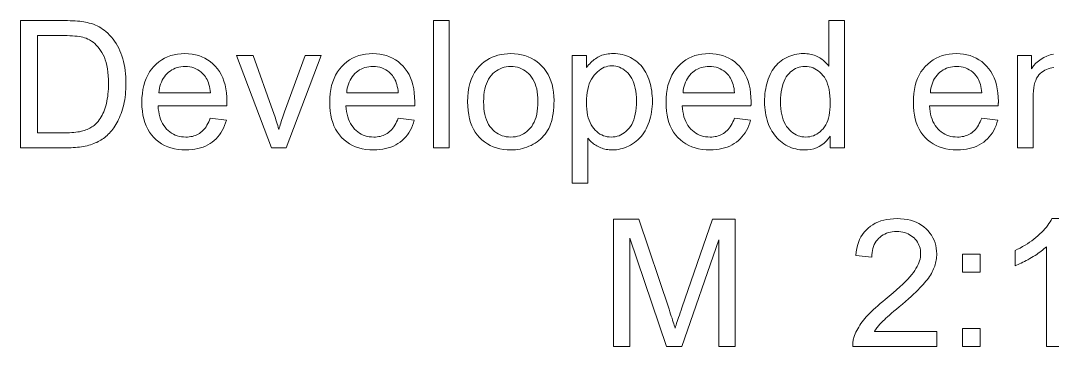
# Model space of a CAD drawing. Extents: x 5 to 409, y 5 to 583.
# Drawn here: x 268.06 to 292.36, y 367.49 to 375.17 of the extents above; entities that cross this region are included whole.
import ezdxf

# ---------------------------------------------------------------- set-up
doc = ezdxf.new("R2010")
doc.units = 0
doc.layers.add('TEXT', color=2, linetype='Continuous', lineweight=25)

msp = doc.modelspace()

# ---------------------------------------------------------------- linework, layer by layer
at = {"layer": 'TEXT', "lineweight": 13}
for points in [[(268.056, 372.172), (268.056, 375.172), (269.089, 375.172), (269.158, 375.172), (269.223, 375.171), (269.284, 375.168), (269.343, 375.165), (269.398, 375.162), (269.449, 375.157), (269.498, 375.151), (269.543, 375.145), (269.585, 375.137), (269.623, 375.129), (269.674, 375.116), (269.723, 375.102), (269.771, 375.085), (269.817, 375.066), (269.862, 375.046), (269.905, 375.023), (269.947, 374.999), (269.987, 374.973), (270.026, 374.945), (270.063, 374.914), (270.11, 374.873), (270.153, 374.83), (270.195, 374.784), (270.234, 374.736), (270.271, 374.686), (270.305, 374.634), (270.337, 374.579), (270.366, 374.522), (270.394, 374.463), (270.418, 374.402), (270.441, 374.339), (270.461, 374.273), (270.478, 374.207), (270.494, 374.138), (270.507, 374.068), (270.517, 373.995), (270.525, 373.921), (270.531, 373.846), (270.535, 373.768), (270.536, 373.689), (270.535, 373.621), (270.533, 373.555), (270.529, 373.491), (270.523, 373.428), (270.516, 373.366), (270.507, 373.307), (270.497, 373.248), (270.485, 373.192), (270.471, 373.137), (270.456, 373.083), (270.44, 373.031), (270.422, 372.981), (270.404, 372.933), (270.385, 372.886), (270.365, 372.842), (270.344, 372.799), (270.322, 372.758), (270.3, 372.719), (270.276, 372.682), (270.252, 372.646), (270.226, 372.612), (270.201, 372.58), (270.175, 372.549), (270.148, 372.519), (270.121, 372.492), (270.093, 372.465), (270.065, 372.44), (270.037, 372.417), (270.008, 372.394), (269.978, 372.374), (269.948, 372.354), (269.917, 372.336), (269.884, 372.319), (269.85, 372.302), (269.815, 372.287), (269.778, 372.272), (269.741, 372.258), (269.702, 372.246), (269.662, 372.234), (269.62, 372.223), (269.578, 372.214), (269.534, 372.205), (269.489, 372.197), (269.442, 372.191), (269.395, 372.185), (269.346, 372.18), (269.296, 372.177), (269.245, 372.174), (269.192, 372.173), (269.138, 372.172)], [(277.784, 372.172), (277.784, 375.172), (278.153, 375.172), (278.153, 372.172)], [(287.126, 372.172), (287.126, 372.447), (287.083, 372.385), (287.036, 372.33), (286.985, 372.282), (286.93, 372.24), (286.871, 372.204), (286.808, 372.175), (286.741, 372.152), (286.671, 372.136), (286.597, 372.126), (286.518, 372.123), (286.467, 372.125), (286.416, 372.129), (286.366, 372.136), (286.317, 372.146), (286.269, 372.159), (286.221, 372.175), (286.175, 372.193), (286.129, 372.215), (286.084, 372.239), (286.04, 372.266), (285.998, 372.296), (285.957, 372.328), (285.919, 372.363), (285.882, 372.399), (285.847, 372.438), (285.814, 372.479), (285.783, 372.523), (285.755, 372.568), (285.728, 372.616), (285.703, 372.667), (285.68, 372.719), (285.66, 372.772), (285.642, 372.828), (285.626, 372.884), (285.613, 372.943), (285.602, 373.002), (285.594, 373.064), (285.588, 373.127), (285.584, 373.191), (285.583, 373.257), (285.584, 373.321), (285.587, 373.385), (285.593, 373.447), (285.6, 373.508), (285.61, 373.567), (285.622, 373.626), (285.636, 373.683), (285.652, 373.739), (285.671, 373.794), (285.692, 373.847), (285.714, 373.899), (285.739, 373.948), (285.766, 373.995), (285.796, 374.039), (285.827, 374.081), (285.861, 374.121), (285.896, 374.158), (285.934, 374.192), (285.975, 374.224), (286.017, 374.253), (286.061, 374.28), (286.106, 374.304), (286.152, 374.325), (286.199, 374.344), (286.247, 374.359), (286.296, 374.372), (286.346, 374.382), (286.397, 374.389), (286.449, 374.393), (286.502, 374.395), (286.541, 374.394), (286.579, 374.391), (286.616, 374.387), (286.652, 374.381), (286.688, 374.374), (286.722, 374.365), (286.756, 374.354), (286.789, 374.342), (286.821, 374.328), (286.852, 374.312), (286.882, 374.295), (286.911, 374.277), (286.939, 374.258), (286.965, 374.237), (286.991, 374.216), (287.015, 374.194), (287.039, 374.171), (287.061, 374.147), (287.082, 374.122), (287.101, 374.096), (287.101, 375.172), (287.468, 375.172), (287.468, 372.172)], [(268.453, 372.526), (269.093, 372.526), (269.151, 372.527), (269.207, 372.529), (269.26, 372.531), (269.31, 372.535), (269.358, 372.54), (269.403, 372.546), (269.446, 372.553), (269.486, 372.562), (269.524, 372.571), (269.559, 372.582), (269.592, 372.593), (269.624, 372.605), (269.654, 372.619), (269.683, 372.633), (269.711, 372.648), (269.737, 372.664), (269.762, 372.681), (269.785, 372.699), (269.807, 372.717), (269.828, 372.737), (269.856, 372.766), (269.882, 372.797), (269.907, 372.831), (269.931, 372.866), (269.954, 372.903), (269.975, 372.942), (269.995, 372.982), (270.014, 373.025), (270.032, 373.07), (270.048, 373.117), (270.063, 373.165), (270.076, 373.216), (270.088, 373.269), (270.098, 373.324), (270.107, 373.38), (270.114, 373.439), (270.12, 373.5), (270.124, 373.563), (270.126, 373.628), (270.127, 373.695), (270.125, 373.787), (270.121, 373.874), (270.113, 373.958), (270.102, 374.036), (270.088, 374.111), (270.071, 374.181), (270.051, 374.247), (270.028, 374.308), (270.002, 374.365), (269.972, 374.418), (269.941, 374.467), (269.908, 374.513), (269.874, 374.555), (269.838, 374.594), (269.801, 374.629), (269.763, 374.661), (269.723, 374.69), (269.682, 374.716), (269.64, 374.738), (269.597, 374.757), (269.563, 374.769), (269.525, 374.779), (269.483, 374.788), (269.438, 374.796), (269.388, 374.803), (269.335, 374.808), (269.278, 374.813), (269.217, 374.816), (269.152, 374.818), (269.083, 374.818), (268.453, 374.818)], [(272.523, 372.872), (272.904, 372.825), (272.884, 372.76), (272.861, 372.698), (272.836, 372.638), (272.807, 372.582), (272.775, 372.529), (272.74, 372.479), (272.702, 372.431), (272.661, 372.387), (272.617, 372.346), (272.57, 372.307), (272.52, 372.272), (272.467, 372.241), (272.412, 372.213), (272.354, 372.189), (272.293, 372.169), (272.229, 372.153), (272.163, 372.14), (272.094, 372.131), (272.022, 372.125), (271.948, 372.123), (271.855, 372.126), (271.765, 372.135), (271.68, 372.15), (271.598, 372.17), (271.521, 372.197), (271.447, 372.229), (271.377, 372.267), (271.311, 372.311), (271.25, 372.361), (271.192, 372.417), (271.139, 372.478), (271.091, 372.544), (271.049, 372.614), (271.013, 372.69), (270.982, 372.77), (270.957, 372.854), (270.938, 372.944), (270.924, 373.038), (270.915, 373.137), (270.913, 373.241), (270.915, 373.348), (270.924, 373.45), (270.938, 373.547), (270.958, 373.64), (270.983, 373.728), (271.014, 373.81), (271.051, 373.888), (271.093, 373.961), (271.141, 374.029), (271.195, 374.092), (271.253, 374.149), (271.315, 374.201), (271.379, 374.246), (271.448, 374.286), (271.519, 374.319), (271.594, 374.346), (271.673, 374.367), (271.754, 374.383), (271.839, 374.392), (271.928, 374.395), (272.013, 374.392), (272.095, 374.383), (272.175, 374.368), (272.251, 374.347), (272.324, 374.32), (272.393, 374.288), (272.46, 374.249), (272.523, 374.205), (272.583, 374.154), (272.64, 374.098), (272.692, 374.036), (272.739, 373.97), (272.781, 373.898), (272.816, 373.822), (272.847, 373.741), (272.872, 373.655), (272.891, 373.564), (272.905, 373.469), (272.913, 373.368), (272.916, 373.263), (272.916, 373.256), (272.916, 373.249), (272.916, 373.24), (272.916, 373.232), (272.915, 373.222), (272.915, 373.212), (272.915, 373.201), (272.915, 373.19), (272.914, 373.178), (272.914, 373.165), (271.293, 373.165), (271.299, 373.095), (271.308, 373.028), (271.32, 372.965), (271.335, 372.905), (271.354, 372.849), (271.376, 372.795), (271.401, 372.746), (271.429, 372.699), (271.461, 372.656), (271.496, 372.616), (271.533, 372.58), (271.572, 372.548), (271.613, 372.519), (271.656, 372.495), (271.7, 372.474), (271.747, 372.457), (271.795, 372.443), (271.845, 372.434), (271.896, 372.428), (271.95, 372.426), (271.99, 372.427), (272.029, 372.43), (272.066, 372.436), (272.103, 372.443), (272.138, 372.453), (272.172, 372.464), (272.205, 372.478), (272.236, 372.494), (272.267, 372.512), (272.296, 372.532), (272.324, 372.555), (272.351, 372.58), (272.376, 372.608), (272.401, 372.638), (272.424, 372.671), (272.446, 372.706), (272.467, 372.744), (272.487, 372.784), (272.506, 372.827)], [(276.949, 372.872), (277.33, 372.825), (277.31, 372.76), (277.288, 372.698), (277.262, 372.638), (277.233, 372.582), (277.202, 372.529), (277.167, 372.479), (277.129, 372.431), (277.088, 372.387), (277.044, 372.346), (276.996, 372.307), (276.946, 372.272), (276.894, 372.241), (276.838, 372.213), (276.78, 372.189), (276.719, 372.169), (276.656, 372.153), (276.589, 372.14), (276.52, 372.131), (276.449, 372.125), (276.374, 372.123), (276.281, 372.126), (276.191, 372.135), (276.106, 372.15), (276.024, 372.17), (275.947, 372.197), (275.873, 372.229), (275.804, 372.267), (275.738, 372.311), (275.676, 372.361), (275.618, 372.417), (275.565, 372.478), (275.518, 372.544), (275.476, 372.614), (275.439, 372.69), (275.409, 372.77), (275.384, 372.854), (275.364, 372.944), (275.35, 373.038), (275.342, 373.137), (275.339, 373.241), (275.342, 373.348), (275.35, 373.45), (275.364, 373.547), (275.384, 373.64), (275.409, 373.728), (275.441, 373.81), (275.477, 373.888), (275.52, 373.961), (275.568, 374.029), (275.621, 374.092), (275.679, 374.149), (275.741, 374.201), (275.806, 374.246), (275.874, 374.286), (275.946, 374.319), (276.021, 374.346), (276.099, 374.367), (276.18, 374.383), (276.265, 374.392), (276.354, 374.395), (276.439, 374.392), (276.522, 374.383), (276.601, 374.368), (276.677, 374.347), (276.75, 374.32), (276.819, 374.288), (276.886, 374.249), (276.949, 374.205), (277.009, 374.154), (277.066, 374.098), (277.118, 374.036), (277.165, 373.97), (277.207, 373.898), (277.243, 373.822), (277.273, 373.741), (277.298, 373.655), (277.317, 373.564), (277.331, 373.469), (277.339, 373.368), (277.342, 373.263), (277.342, 373.256), (277.342, 373.249), (277.342, 373.24), (277.342, 373.232), (277.342, 373.222), (277.342, 373.212), (277.341, 373.201), (277.341, 373.19), (277.341, 373.178), (277.34, 373.165), (275.719, 373.165), (275.725, 373.095), (275.734, 373.028), (275.746, 372.965), (275.762, 372.905), (275.78, 372.849), (275.802, 372.795), (275.827, 372.746), (275.856, 372.699), (275.887, 372.656), (275.922, 372.616), (275.959, 372.58), (275.999, 372.548), (276.039, 372.519), (276.082, 372.495), (276.127, 372.474), (276.173, 372.457), (276.221, 372.443), (276.271, 372.434), (276.323, 372.428), (276.376, 372.426), (276.416, 372.427), (276.455, 372.43), (276.493, 372.436), (276.529, 372.443), (276.564, 372.453), (276.598, 372.464), (276.631, 372.478), (276.663, 372.494), (276.693, 372.512), (276.722, 372.532), (276.75, 372.555), (276.777, 372.58), (276.803, 372.608), (276.827, 372.638), (276.851, 372.671), (276.873, 372.706), (276.894, 372.744), (276.913, 372.784), (276.932, 372.827)], [(278.586, 373.259), (278.59, 373.377), (278.6, 373.488), (278.617, 373.593), (278.64, 373.692), (278.67, 373.784), (278.707, 373.871), (278.751, 373.951), (278.801, 374.024), (278.858, 374.092), (278.922, 374.153), (278.979, 374.199), (279.039, 374.24), (279.101, 374.276), (279.166, 374.308), (279.233, 374.334), (279.303, 374.356), (279.375, 374.373), (279.449, 374.385), (279.526, 374.392), (279.606, 374.395), (279.694, 374.392), (279.778, 374.383), (279.86, 374.368), (279.938, 374.348), (280.013, 374.321), (280.084, 374.289), (280.153, 374.251), (280.218, 374.207), (280.28, 374.157), (280.338, 374.101), (280.392, 374.04), (280.441, 373.975), (280.483, 373.905), (280.52, 373.83), (280.551, 373.751), (280.577, 373.668), (280.597, 373.58), (280.611, 373.488), (280.62, 373.391), (280.623, 373.29), (280.621, 373.208), (280.618, 373.129), (280.611, 373.054), (280.602, 372.983), (280.591, 372.915), (280.577, 372.851), (280.561, 372.79), (280.542, 372.733), (280.521, 372.68), (280.497, 372.63), (280.47, 372.583), (280.442, 372.538), (280.411, 372.495), (280.378, 372.454), (280.342, 372.416), (280.304, 372.38), (280.264, 372.346), (280.222, 372.314), (280.177, 372.284), (280.13, 372.256), (280.082, 372.231), (280.033, 372.208), (279.982, 372.188), (279.931, 372.171), (279.879, 372.156), (279.826, 372.144), (279.772, 372.135), (279.718, 372.129), (279.662, 372.125), (279.606, 372.123), (279.516, 372.126), (279.43, 372.135), (279.348, 372.15), (279.268, 372.17), (279.193, 372.196), (279.121, 372.229), (279.052, 372.267), (278.987, 372.31), (278.926, 372.36), (278.868, 372.416), (278.814, 372.477), (278.767, 372.543), (278.724, 372.615), (278.688, 372.691), (278.657, 372.773), (278.631, 372.86), (278.612, 372.952), (278.598, 373.049), (278.589, 373.151)], [(281.054, 371.339), (281.054, 374.346), (281.39, 374.346), (281.39, 374.063), (281.414, 374.095), (281.439, 374.126), (281.464, 374.155), (281.49, 374.182), (281.516, 374.208), (281.543, 374.232), (281.571, 374.255), (281.6, 374.275), (281.629, 374.294), (281.658, 374.312), (281.689, 374.328), (281.72, 374.342), (281.753, 374.354), (281.788, 374.365), (281.823, 374.374), (281.86, 374.381), (281.898, 374.387), (281.938, 374.391), (281.978, 374.394), (282.02, 374.395), (282.075, 374.393), (282.129, 374.389), (282.181, 374.382), (282.232, 374.372), (282.282, 374.359), (282.331, 374.343), (282.378, 374.324), (282.424, 374.303), (282.468, 374.279), (282.511, 374.251), (282.553, 374.222), (282.592, 374.189), (282.63, 374.155), (282.665, 374.118), (282.698, 374.079), (282.729, 374.037), (282.758, 373.993), (282.785, 373.947), (282.81, 373.898), (282.833, 373.847), (282.853, 373.795), (282.872, 373.741), (282.888, 373.686), (282.902, 373.631), (282.914, 373.574), (282.924, 373.516), (282.931, 373.457), (282.937, 373.398), (282.94, 373.337), (282.941, 373.275), (282.94, 373.209), (282.936, 373.145), (282.93, 373.081), (282.922, 373.019), (282.911, 372.958), (282.898, 372.899), (282.883, 372.841), (282.865, 372.784), (282.844, 372.729), (282.821, 372.675), (282.796, 372.623), (282.769, 372.573), (282.74, 372.526), (282.708, 372.481), (282.675, 372.439), (282.639, 372.399), (282.601, 372.362), (282.561, 372.327), (282.518, 372.295), (282.474, 372.265), (282.428, 372.238), (282.381, 372.214), (282.335, 372.193), (282.287, 372.174), (282.24, 372.159), (282.191, 372.146), (282.143, 372.136), (282.093, 372.129), (282.044, 372.125), (281.994, 372.123), (281.957, 372.124), (281.922, 372.126), (281.887, 372.13), (281.852, 372.136), (281.819, 372.143), (281.786, 372.151), (281.754, 372.161), (281.723, 372.173), (281.693, 372.186), (281.663, 372.201), (281.634, 372.217), (281.607, 372.234), (281.58, 372.251), (281.554, 372.27), (281.53, 372.289), (281.506, 372.309), (281.484, 372.33), (281.462, 372.352), (281.442, 372.374), (281.423, 372.397), (281.423, 371.339)], [(284.873, 372.872), (285.254, 372.825), (285.234, 372.76), (285.211, 372.698), (285.186, 372.638), (285.157, 372.582), (285.125, 372.529), (285.09, 372.479), (285.052, 372.431), (285.011, 372.387), (284.967, 372.346), (284.92, 372.307), (284.87, 372.272), (284.817, 372.241), (284.762, 372.213), (284.704, 372.189), (284.643, 372.169), (284.579, 372.153), (284.513, 372.14), (284.444, 372.131), (284.372, 372.125), (284.298, 372.123), (284.205, 372.126), (284.115, 372.135), (284.03, 372.15), (283.948, 372.17), (283.87, 372.197), (283.797, 372.229), (283.727, 372.267), (283.661, 372.311), (283.6, 372.361), (283.542, 372.417), (283.489, 372.478), (283.441, 372.544), (283.399, 372.614), (283.363, 372.69), (283.332, 372.77), (283.307, 372.854), (283.288, 372.944), (283.274, 373.038), (283.265, 373.137), (283.262, 373.241), (283.265, 373.348), (283.274, 373.45), (283.288, 373.547), (283.308, 373.64), (283.333, 373.728), (283.364, 373.81), (283.401, 373.888), (283.443, 373.961), (283.491, 374.029), (283.545, 374.092), (283.603, 374.149), (283.665, 374.201), (283.729, 374.246), (283.798, 374.286), (283.869, 374.319), (283.944, 374.346), (284.022, 374.367), (284.104, 374.383), (284.189, 374.392), (284.277, 374.395), (284.363, 374.392), (284.445, 374.383), (284.525, 374.368), (284.601, 374.347), (284.673, 374.32), (284.743, 374.288), (284.809, 374.249), (284.873, 374.205), (284.933, 374.154), (284.99, 374.098), (285.042, 374.036), (285.089, 373.97), (285.13, 373.898), (285.166, 373.822), (285.197, 373.741), (285.222, 373.655), (285.241, 373.564), (285.255, 373.469), (285.263, 373.368), (285.266, 373.263), (285.266, 373.256), (285.266, 373.249), (285.266, 373.24), (285.266, 373.232), (285.265, 373.222), (285.265, 373.212), (285.265, 373.201), (285.265, 373.19), (285.264, 373.178), (285.264, 373.165), (283.643, 373.165), (283.649, 373.095), (283.658, 373.028), (283.67, 372.965), (283.685, 372.905), (283.704, 372.849), (283.726, 372.795), (283.751, 372.746), (283.779, 372.699), (283.811, 372.656), (283.846, 372.616), (283.883, 372.58), (283.922, 372.548), (283.963, 372.519), (284.006, 372.495), (284.05, 372.474), (284.097, 372.457), (284.145, 372.443), (284.195, 372.434), (284.246, 372.428), (284.3, 372.426), (284.34, 372.427), (284.379, 372.43), (284.416, 372.436), (284.453, 372.443), (284.488, 372.453), (284.522, 372.464), (284.555, 372.478), (284.586, 372.494), (284.617, 372.512), (284.646, 372.532), (284.674, 372.555), (284.701, 372.58), (284.726, 372.608), (284.751, 372.638), (284.774, 372.671), (284.796, 372.706), (284.817, 372.744), (284.837, 372.784), (284.856, 372.827)], [(290.699, 372.872), (291.08, 372.825), (291.06, 372.76), (291.037, 372.698), (291.012, 372.638), (290.983, 372.582), (290.951, 372.529), (290.916, 372.479), (290.878, 372.431), (290.837, 372.387), (290.793, 372.346), (290.746, 372.307), (290.696, 372.272), (290.643, 372.241), (290.588, 372.213), (290.53, 372.189), (290.469, 372.169), (290.405, 372.153), (290.339, 372.14), (290.27, 372.131), (290.198, 372.125), (290.124, 372.123), (290.031, 372.126), (289.941, 372.135), (289.856, 372.15), (289.774, 372.17), (289.697, 372.197), (289.623, 372.229), (289.553, 372.267), (289.487, 372.311), (289.426, 372.361), (289.368, 372.417), (289.315, 372.478), (289.267, 372.544), (289.225, 372.614), (289.189, 372.69), (289.158, 372.77), (289.133, 372.854), (289.114, 372.944), (289.1, 373.038), (289.091, 373.137), (289.089, 373.241), (289.091, 373.348), (289.1, 373.45), (289.114, 373.547), (289.134, 373.64), (289.159, 373.728), (289.19, 373.81), (289.227, 373.888), (289.269, 373.961), (289.317, 374.029), (289.371, 374.092), (289.429, 374.149), (289.491, 374.201), (289.555, 374.246), (289.624, 374.286), (289.695, 374.319), (289.77, 374.346), (289.848, 374.367), (289.93, 374.383), (290.015, 374.392), (290.104, 374.395), (290.189, 374.392), (290.271, 374.383), (290.351, 374.368), (290.427, 374.347), (290.499, 374.32), (290.569, 374.288), (290.636, 374.249), (290.699, 374.205), (290.759, 374.154), (290.816, 374.098), (290.868, 374.036), (290.915, 373.97), (290.957, 373.898), (290.992, 373.822), (291.023, 373.741), (291.048, 373.655), (291.067, 373.564), (291.081, 373.469), (291.089, 373.368), (291.092, 373.263), (291.092, 373.256), (291.092, 373.249), (291.092, 373.24), (291.092, 373.232), (291.091, 373.222), (291.091, 373.212), (291.091, 373.201), (291.091, 373.19), (291.09, 373.178), (291.09, 373.165), (289.469, 373.165), (289.475, 373.095), (289.484, 373.028), (289.496, 372.965), (289.511, 372.905), (289.53, 372.849), (289.552, 372.795), (289.577, 372.746), (289.605, 372.699), (289.637, 372.656), (289.672, 372.616), (289.709, 372.58), (289.748, 372.548), (289.789, 372.519), (289.832, 372.495), (289.876, 372.474), (289.923, 372.457), (289.971, 372.443), (290.021, 372.434), (290.072, 372.428), (290.126, 372.426), (290.166, 372.427), (290.205, 372.43), (290.242, 372.436), (290.279, 372.443), (290.314, 372.453), (290.348, 372.464), (290.381, 372.478), (290.412, 372.494), (290.443, 372.512), (290.472, 372.532), (290.5, 372.555), (290.527, 372.58), (290.552, 372.608), (290.577, 372.638), (290.6, 372.671), (290.622, 372.706), (290.643, 372.744), (290.663, 372.784), (290.682, 372.827)], [(273.97, 372.172), (273.143, 374.346), (273.532, 374.346), (273.998, 373.044), (274.013, 373.002), (274.028, 372.959), (274.043, 372.916), (274.057, 372.873), (274.071, 372.829), (274.085, 372.785), (274.098, 372.741), (274.112, 372.696), (274.125, 372.651), (274.138, 372.606), (274.148, 372.641), (274.159, 372.678), (274.171, 372.716), (274.183, 372.755), (274.196, 372.795), (274.211, 372.837), (274.225, 372.881), (274.241, 372.926), (274.258, 372.972), (274.275, 373.019), (274.758, 374.346), (275.136, 374.346), (274.314, 372.172)], [(271.314, 373.468), (272.527, 373.468), (272.521, 373.521), (272.514, 373.572), (272.504, 373.62), (272.493, 373.665), (272.48, 373.708), (272.465, 373.747), (272.449, 373.784), (272.43, 373.819), (272.41, 373.85), (272.388, 373.879), (272.352, 373.919), (272.313, 373.956), (272.273, 373.988), (272.23, 374.015), (272.186, 374.039), (272.139, 374.058), (272.09, 374.073), (272.04, 374.083), (271.987, 374.09), (271.932, 374.092), (271.882, 374.09), (271.833, 374.085), (271.787, 374.077), (271.742, 374.065), (271.698, 374.049), (271.656, 374.031), (271.616, 374.009), (271.577, 373.983), (271.54, 373.954), (271.505, 373.922), (271.472, 373.887), (271.442, 373.849), (271.415, 373.81), (271.391, 373.768), (271.371, 373.723), (271.353, 373.677), (271.339, 373.628), (271.327, 373.577), (271.319, 373.523)], [(275.74, 373.468), (276.953, 373.468), (276.948, 373.521), (276.94, 373.572), (276.931, 373.62), (276.919, 373.665), (276.906, 373.708), (276.892, 373.747), (276.875, 373.784), (276.857, 373.819), (276.836, 373.85), (276.814, 373.879), (276.778, 373.919), (276.74, 373.956), (276.699, 373.988), (276.657, 374.015), (276.612, 374.039), (276.566, 374.058), (276.517, 374.073), (276.466, 374.083), (276.413, 374.09), (276.358, 374.092), (276.308, 374.09), (276.26, 374.085), (276.213, 374.077), (276.168, 374.065), (276.124, 374.049), (276.083, 374.031), (276.042, 374.009), (276.004, 373.983), (275.967, 373.954), (275.931, 373.922), (275.898, 373.887), (275.868, 373.849), (275.841, 373.81), (275.818, 373.768), (275.797, 373.723), (275.779, 373.677), (275.765, 373.628), (275.753, 373.577), (275.745, 373.523)], [(278.965, 373.259), (278.967, 373.178), (278.972, 373.1), (278.981, 373.027), (278.994, 372.959), (279.011, 372.894), (279.031, 372.833), (279.054, 372.777), (279.082, 372.725), (279.113, 372.677), (279.147, 372.634), (279.185, 372.594), (279.224, 372.559), (279.265, 372.528), (279.308, 372.501), (279.353, 372.478), (279.4, 372.459), (279.448, 372.445), (279.499, 372.434), (279.551, 372.428), (279.606, 372.426), (279.659, 372.428), (279.712, 372.434), (279.762, 372.445), (279.81, 372.459), (279.857, 372.478), (279.901, 372.501), (279.944, 372.528), (279.985, 372.56), (280.025, 372.595), (280.062, 372.635), (280.097, 372.679), (280.127, 372.727), (280.155, 372.78), (280.178, 372.837), (280.199, 372.898), (280.215, 372.964), (280.228, 373.034), (280.237, 373.109), (280.242, 373.188), (280.244, 373.271), (280.242, 373.35), (280.237, 373.425), (280.228, 373.496), (280.215, 373.562), (280.198, 373.625), (280.178, 373.685), (280.154, 373.74), (280.127, 373.791), (280.096, 373.839), (280.061, 373.882), (280.023, 373.922), (279.984, 373.957), (279.943, 373.988), (279.9, 374.015), (279.855, 374.038), (279.809, 374.057), (279.761, 374.071), (279.711, 374.081), (279.659, 374.088), (279.606, 374.09), (279.551, 374.088), (279.499, 374.082), (279.448, 374.071), (279.4, 374.057), (279.353, 374.038), (279.308, 374.015), (279.265, 373.988), (279.224, 373.957), (279.185, 373.922), (279.147, 373.883), (279.113, 373.84), (279.082, 373.792), (279.054, 373.74), (279.031, 373.684), (279.011, 373.624), (278.994, 373.559), (278.981, 373.49), (278.972, 373.417), (278.967, 373.34)], [(281.388, 373.247), (281.39, 373.165), (281.395, 373.088), (281.403, 373.015), (281.415, 372.946), (281.43, 372.882), (281.449, 372.822), (281.471, 372.767), (281.497, 372.716), (281.526, 372.669), (281.558, 372.627), (281.592, 372.588), (281.629, 372.554), (281.666, 372.524), (281.705, 372.498), (281.746, 372.476), (281.787, 372.458), (281.831, 372.444), (281.875, 372.434), (281.922, 372.428), (281.969, 372.426), (282.018, 372.428), (282.065, 372.434), (282.11, 372.445), (282.154, 372.459), (282.197, 372.478), (282.238, 372.501), (282.278, 372.528), (282.317, 372.559), (282.354, 372.594), (282.39, 372.634), (282.423, 372.678), (282.453, 372.726), (282.479, 372.779), (282.502, 372.836), (282.521, 372.898), (282.537, 372.965), (282.549, 373.036), (282.558, 373.112), (282.563, 373.192), (282.565, 373.277), (282.563, 373.358), (282.558, 373.435), (282.549, 373.508), (282.537, 373.576), (282.522, 373.641), (282.503, 373.701), (282.481, 373.757), (282.455, 373.808), (282.426, 373.856), (282.394, 373.899), (282.359, 373.939), (282.323, 373.974), (282.285, 374.005), (282.246, 374.032), (282.206, 374.054), (282.165, 374.073), (282.122, 374.088), (282.078, 374.098), (282.032, 374.104), (281.986, 374.106), (281.939, 374.104), (281.894, 374.097), (281.849, 374.086), (281.806, 374.071), (281.764, 374.051), (281.723, 374.027), (281.683, 373.998), (281.644, 373.965), (281.606, 373.928), (281.569, 373.886), (281.535, 373.84), (281.504, 373.79), (281.477, 373.736), (281.453, 373.678), (281.433, 373.616), (281.417, 373.55), (281.404, 373.48), (281.395, 373.406), (281.39, 373.329)], [(283.664, 373.468), (284.877, 373.468), (284.871, 373.521), (284.864, 373.572), (284.854, 373.62), (284.843, 373.665), (284.83, 373.708), (284.815, 373.747), (284.799, 373.784), (284.78, 373.819), (284.76, 373.85), (284.738, 373.879), (284.702, 373.919), (284.663, 373.956), (284.623, 373.988), (284.58, 374.015), (284.536, 374.039), (284.489, 374.058), (284.44, 374.073), (284.39, 374.083), (284.337, 374.09), (284.282, 374.092), (284.232, 374.09), (284.183, 374.085), (284.137, 374.077), (284.091, 374.065), (284.048, 374.049), (284.006, 374.031), (283.966, 374.009), (283.927, 373.983), (283.89, 373.954), (283.855, 373.922), (283.822, 373.887), (283.792, 373.849), (283.765, 373.81), (283.741, 373.768), (283.721, 373.723), (283.703, 373.677), (283.688, 373.628), (283.677, 373.577), (283.669, 373.523)], [(285.962, 373.257), (285.963, 373.176), (285.969, 373.098), (285.977, 373.025), (285.99, 372.957), (286.006, 372.892), (286.025, 372.832), (286.048, 372.776), (286.074, 372.724), (286.104, 372.676), (286.138, 372.633), (286.173, 372.593), (286.211, 372.558), (286.249, 372.527), (286.289, 372.5), (286.329, 372.478), (286.372, 372.459), (286.415, 372.445), (286.46, 372.434), (286.506, 372.428), (286.553, 372.426), (286.601, 372.428), (286.647, 372.434), (286.691, 372.444), (286.735, 372.458), (286.776, 372.475), (286.817, 372.497), (286.856, 372.523), (286.893, 372.552), (286.929, 372.586), (286.963, 372.624), (286.995, 372.665), (287.024, 372.711), (287.049, 372.761), (287.071, 372.815), (287.09, 372.873), (287.105, 372.935), (287.117, 373.002), (287.125, 373.072), (287.13, 373.147), (287.132, 373.226), (287.13, 373.313), (287.125, 373.395), (287.117, 373.473), (287.105, 373.545), (287.089, 373.613), (287.07, 373.676), (287.048, 373.734), (287.022, 373.788), (286.993, 373.837), (286.96, 373.881), (286.925, 373.921), (286.888, 373.956), (286.85, 373.987), (286.81, 374.015), (286.768, 374.038), (286.725, 374.056), (286.68, 374.071), (286.634, 374.081), (286.586, 374.088), (286.537, 374.09), (286.488, 374.088), (286.442, 374.082), (286.397, 374.072), (286.353, 374.058), (286.311, 374.04), (286.271, 374.018), (286.232, 373.991), (286.195, 373.961), (286.16, 373.927), (286.126, 373.889), (286.095, 373.847), (286.067, 373.8), (286.042, 373.748), (286.021, 373.692), (286.003, 373.631), (285.988, 373.565), (285.976, 373.495), (285.968, 373.42), (285.963, 373.341)], [(289.49, 373.468), (290.703, 373.468), (290.697, 373.521), (290.69, 373.572), (290.68, 373.62), (290.669, 373.665), (290.656, 373.708), (290.641, 373.747), (290.625, 373.784), (290.606, 373.819), (290.586, 373.85), (290.564, 373.879), (290.528, 373.919), (290.489, 373.956), (290.449, 373.988), (290.406, 374.015), (290.362, 374.039), (290.315, 374.058), (290.266, 374.073), (290.216, 374.083), (290.163, 374.09), (290.108, 374.092), (290.058, 374.09), (290.009, 374.085), (289.963, 374.077), (289.918, 374.065), (289.874, 374.049), (289.832, 374.031), (289.792, 374.009), (289.753, 373.983), (289.716, 373.954), (289.681, 373.922), (289.648, 373.887), (289.618, 373.849), (289.591, 373.81), (289.567, 373.768), (289.547, 373.723), (289.529, 373.677), (289.515, 373.628), (289.503, 373.577), (289.495, 373.523)], [(282.025, 367.49), (282.025, 370.49), (282.623, 370.49), (283.333, 368.366), (283.352, 368.308), (283.37, 368.253), (283.387, 368.201), (283.403, 368.153), (283.418, 368.107), (283.432, 368.064), (283.445, 368.024), (283.456, 367.987), (283.467, 367.953), (283.476, 367.922), (283.487, 367.956), (283.499, 367.994), (283.512, 368.034), (283.526, 368.077), (283.542, 368.124), (283.558, 368.174), (283.576, 368.226), (283.595, 368.282), (283.615, 368.341), (283.636, 368.403), (284.354, 370.49), (284.888, 370.49), (284.888, 367.49), (284.506, 367.49), (284.506, 370.001), (283.634, 367.49), (283.276, 367.49), (282.408, 370.044), (282.408, 367.49)], [(289.644, 367.844), (289.644, 367.49), (287.661, 367.49), (287.661, 367.517), (287.662, 367.543), (287.663, 367.569), (287.666, 367.595), (287.67, 367.621), (287.675, 367.646), (287.68, 367.671), (287.687, 367.696), (287.695, 367.721), (287.704, 367.746), (287.72, 367.786), (287.738, 367.827), (287.758, 367.867), (287.779, 367.907), (287.803, 367.947), (287.828, 367.987), (287.855, 368.027), (287.884, 368.066), (287.914, 368.106), (287.947, 368.145), (287.981, 368.185), (288.019, 368.226), (288.06, 368.268), (288.104, 368.312), (288.15, 368.357), (288.2, 368.403), (288.253, 368.45), (288.308, 368.499), (288.367, 368.548), (288.429, 368.599), (288.523, 368.678), (288.611, 368.753), (288.693, 368.825), (288.769, 368.893), (288.838, 368.959), (288.901, 369.021), (288.958, 369.079), (289.008, 369.134), (289.052, 369.186), (289.09, 369.235), (289.122, 369.281), (289.151, 369.327), (289.177, 369.373), (289.2, 369.418), (289.218, 369.463), (289.234, 369.507), (289.246, 369.55), (289.255, 369.593), (289.26, 369.636), (289.261, 369.678), (289.26, 369.721), (289.255, 369.763), (289.247, 369.803), (289.236, 369.842), (289.222, 369.88), (289.205, 369.916), (289.185, 369.951), (289.161, 369.984), (289.135, 370.016), (289.105, 370.047), (289.073, 370.076), (289.038, 370.101), (289.002, 370.124), (288.964, 370.143), (288.925, 370.16), (288.883, 370.173), (288.839, 370.184), (288.794, 370.192), (288.746, 370.196), (288.697, 370.198), (288.644, 370.196), (288.594, 370.191), (288.547, 370.183), (288.501, 370.172), (288.457, 370.158), (288.416, 370.14), (288.376, 370.119), (288.339, 370.095), (288.304, 370.068), (288.271, 370.038), (288.241, 370.005), (288.213, 369.969), (288.189, 369.931), (288.169, 369.891), (288.151, 369.848), (288.136, 369.802), (288.125, 369.754), (288.116, 369.704), (288.111, 369.651), (288.109, 369.596), (287.731, 369.635), (287.741, 369.717), (287.755, 369.796), (287.773, 369.871), (287.796, 369.941), (287.823, 370.008), (287.855, 370.071), (287.89, 370.129), (287.93, 370.184), (287.975, 370.234), (288.023, 370.28), (288.076, 370.323), (288.132, 370.36), (288.191, 370.394), (288.254, 370.423), (288.321, 370.447), (288.39, 370.467), (288.464, 370.482), (288.541, 370.494), (288.621, 370.5), (288.705, 370.502), (288.789, 370.5), (288.87, 370.493), (288.948, 370.481), (289.021, 370.464), (289.092, 370.443), (289.158, 370.416), (289.221, 370.385), (289.28, 370.349), (289.336, 370.309), (289.388, 370.263), (289.436, 370.214), (289.479, 370.163), (289.517, 370.109), (289.549, 370.053), (289.577, 369.995), (289.6, 369.934), (289.617, 369.872), (289.63, 369.807), (289.637, 369.739), (289.64, 369.67), (289.639, 369.634), (289.637, 369.598), (289.633, 369.562), (289.628, 369.526), (289.622, 369.491), (289.614, 369.456), (289.604, 369.42), (289.593, 369.385), (289.58, 369.35), (289.566, 369.316), (289.551, 369.281), (289.533, 369.245), (289.513, 369.21), (289.492, 369.173), (289.468, 369.137), (289.443, 369.1), (289.416, 369.063), (289.386, 369.025), (289.355, 368.988), (289.322, 368.949), (289.285, 368.909), (289.244, 368.867), (289.199, 368.821), (289.149, 368.772), (289.094, 368.721), (289.035, 368.667), (288.972, 368.61), (288.904, 368.55), (288.831, 368.487), (288.754, 368.421), (288.69, 368.367), (288.631, 368.317), (288.576, 368.27), (288.527, 368.227), (288.482, 368.188), (288.442, 368.152), (288.406, 368.119), (288.375, 368.091), (288.349, 368.065), (288.328, 368.044), (288.31, 368.024), (288.292, 368.004), (288.275, 367.984), (288.258, 367.964), (288.242, 367.944), (288.227, 367.924), (288.213, 367.904), (288.199, 367.884), (288.185, 367.864), (288.173, 367.844)], [(290.244, 369.244), (290.244, 369.663), (290.663, 369.663), (290.663, 369.244)], [(290.244, 367.49), (290.244, 367.91), (290.663, 367.91), (290.663, 367.49)]]:
    msp.add_lwpolyline(points, close=True, dxfattribs=at)
for points in [[(292.396, 374.069), (292.352, 374.062), (292.31, 374.052), (292.268, 374.038), (292.228, 374.022), (292.19, 374.002), (292.152, 373.98), (292.116, 373.954), (292.081, 373.926), (292.049, 373.893), (292.02, 373.856), (291.994, 373.812), (291.972, 373.764), (291.953, 373.71), (291.938, 373.65), (291.926, 373.586), (291.917, 373.515), (291.912, 373.44), (291.91, 373.359), (291.91, 372.172), (291.542, 372.172), (291.542, 374.346), (291.874, 374.346), (291.874, 374.037), (291.924, 374.105), (291.978, 374.165), (292.036, 374.219), (292.099, 374.266), (292.166, 374.305), (292.238, 374.337), (292.313, 374.362), (292.393, 374.38)], [(292.591, 367.49), (292.223, 367.49), (292.223, 369.837), (292.195, 369.812), (292.166, 369.787), (292.135, 369.761), (292.103, 369.736), (292.069, 369.711), (292.033, 369.685), (291.996, 369.66), (291.957, 369.634), (291.916, 369.609), (291.874, 369.584), (291.831, 369.559), (291.789, 369.535), (291.748, 369.513), (291.708, 369.492), (291.669, 369.473), (291.63, 369.454), (291.593, 369.437), (291.556, 369.421), (291.521, 369.407), (291.486, 369.393), (291.486, 369.749), (291.547, 369.779), (291.606, 369.81), (291.664, 369.842), (291.721, 369.875), (291.775, 369.91), (291.829, 369.946), (291.88, 369.983), (291.93, 370.021), (291.979, 370.061), (292.026, 370.101), (292.071, 370.143), (292.113, 370.184), (292.153, 370.224), (292.189, 370.265), (292.224, 370.305), (292.255, 370.345), (292.284, 370.385), (292.31, 370.424), (292.333, 370.463), (292.354, 370.502), (292.591, 370.502)]]:
    msp.add_lwpolyline(points, dxfattribs=at)

doc.saveas('drawing.dxf')
